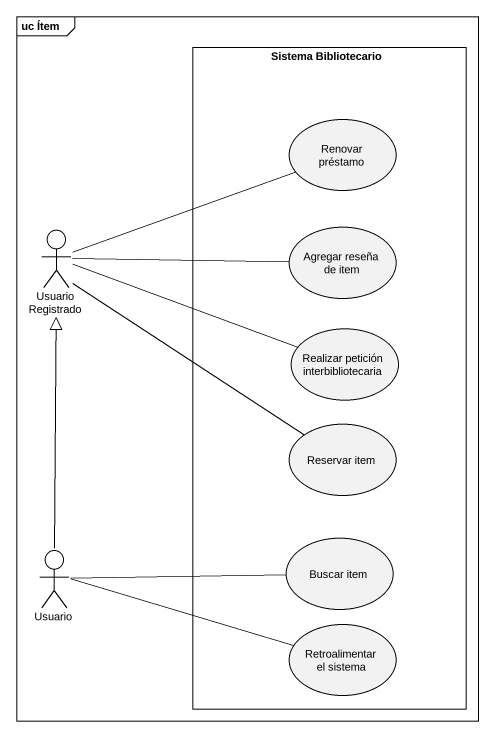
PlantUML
@startuml
mainframe uc Ítem
rectangle "Sistema Bibliotecario" as Sistema_Bibliotecario {
  usecase "Renovar préstamo" as Renovar_préstamo
  usecase "Agregar reseña de item" as Agregar_reseña_de_item
  usecase "Realizar petición interbibliotecaria" as Realizar_petición
  usecase "Reservar item" as Reservar_item
  usecase "Buscar item" as Buscar_item
  usecase "Retroalimentar el sistema" as Retroalimentar_el_sistema
}
actor "Usuario Registrado" as Usuario_Registrado
actor Usuario
Renovar_préstamo -left- Usuario_Registrado
Agregar_reseña_de_item -left- Usuario_Registrado
Realizar_petición -left- Usuario_Registrado
Reservar_item -up- Usuario_Registrado
Buscar_item -left- Usuario
Usuario -up-|> Usuario_Registrado
Retroalimentar_el_sistema -left- Usuario
@enduml
